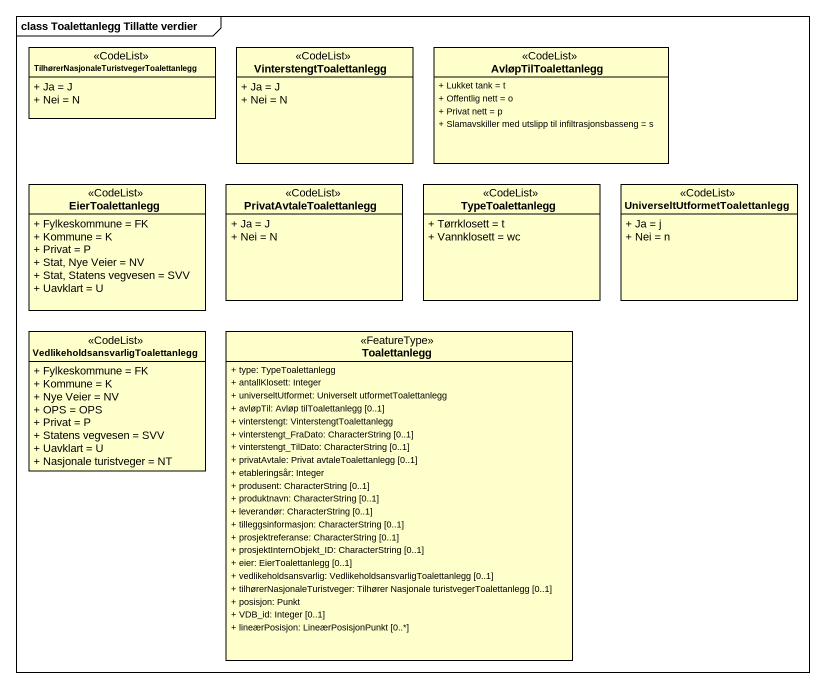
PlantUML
@startuml
mainframe class Toalettanlegg Tillatte verdier
hide circle
hide empty members
skinparam classAttributeIconSize 0
class "TilhørerNasjonaleTuristvegerToalettanlegg" as TilhørerNasjonaleTuristveger <<CodeList>> {
  + Ja = J
  + Nei = N
}
class VinterstengtToalettanlegg <<CodeList>> {
  + Ja = J
  + Nei = N
}
class AvløpTilToalettanlegg <<CodeList>> {
  + Lukket tank = t
  + Offentlig nett = o
  + Privat nett = p
  + Slamavskiller med utslipp til infiltrasjonsbasseng = s
}
class EierToalettanlegg <<CodeList>> {
  + Fylkeskommune = FK
  + Kommune = K
  + Privat = P
  + Stat, Nye Veier = NV
  + Stat, Statens vegvesen = SVV
  + Uavklart = U
}
class PrivatAvtaleToalettanlegg <<CodeList>> {
  + Ja = J
  + Nei = N
}
class TypeToalettanlegg <<CodeList>> {
  + Tørrklosett = t
  + Vannklosett = wc
}
class "UniverseltUtformetToalettanlegg" as UniverseltUtformetToalettanl <<CodeList>> {
  + Ja = j
  + Nei = n
}
class "VedlikeholdsansvarligToalettanlegg" as VedlikeholdsansvarligToalett <<CodeList>> {
  + Fylkeskommune = FK
  + Kommune = K
  + Nye Veier = NV
  + OPS = OPS
  + Privat = P
  + Statens vegvesen = SVV
  + Uavklart = U
  + Nasjonale turistveger = NT
}
class Toalettanlegg <<FeatureType>> {
  + type: TypeToalettanlegg
  + antallKlosett: Integer
  + universeltUtformet: Universelt utformetToalettanlegg
  + avløpTil: Avløp tilToalettanlegg [0..1]
  + vinterstengt: VinterstengtToalettanlegg
  + vinterstengt_FraDato: CharacterString [0..1]
  + vinterstengt_TilDato: CharacterString [0..1]
  + privatAvtale: Privat avtaleToalettanlegg [0..1]
  + etableringsår: Integer
  + produsent: CharacterString [0..1]
  + produktnavn: CharacterString [0..1]
  + leverandør: CharacterString [0..1]
  + tilleggsinformasjon: CharacterString [0..1]
  + prosjektreferanse: CharacterString [0..1]
  + prosjektInternObjekt_ID: CharacterString [0..1]
  + eier: EierToalettanlegg [0..1]
  + vedlikeholdsansvarlig: VedlikeholdsansvarligToalettanlegg [0..1]
  + tilhørerNasjonaleTuristveger: Tilhører Nasjonale turistvegerToalettanlegg [0..1]
  + posisjon: Punkt
  + VDB_id: Integer [0..1]
  + lineærPosisjon: LineærPosisjonPunkt [0..*]
}
@enduml
